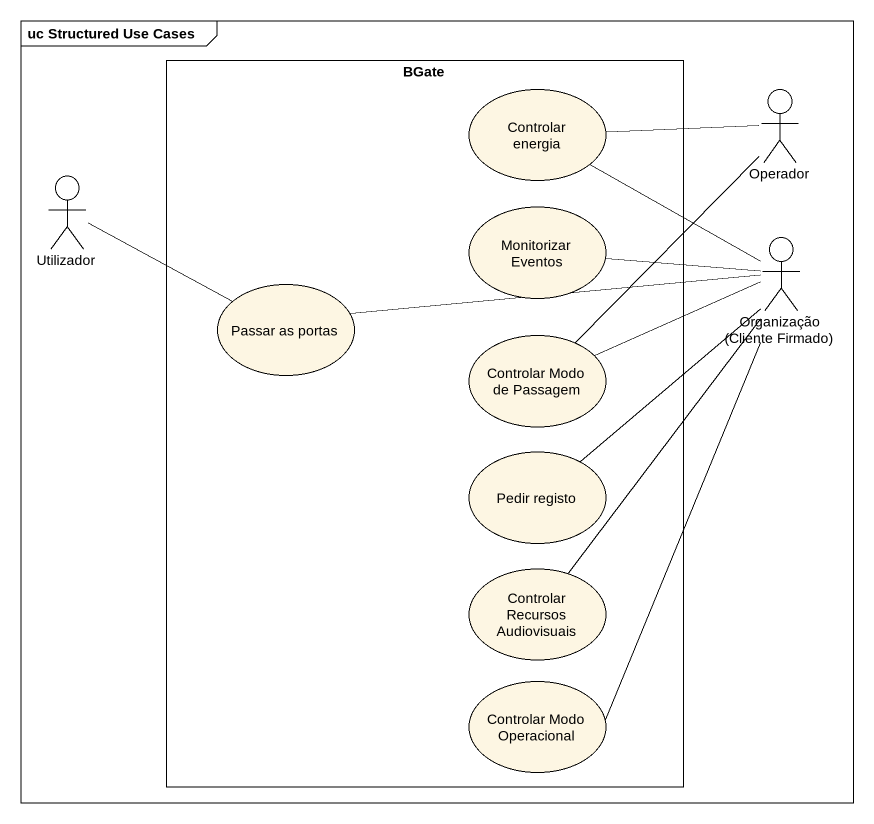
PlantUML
@startuml
mainframe uc Structured Use Cases
rectangle BGate {
  usecase "Controlar energia" as Controlar_energia
  usecase "Monitorizar Eventos" as Monitorizar_Eventos
  usecase "Passar as portas" as Passar_as_portas
  usecase "Controlar Modo de Passagem" as Controlar_Modo_de_Passagem
  usecase "Pedir registo" as Pedir_registo
  usecase "Controlar Recursos Audiovisuais" as Controlar_Recursos
  usecase "Controlar Modo Operacional" as Controlar_Modo_Operacional
}
actor Operador
actor Utilizador
actor "Organização (Cliente Firmado)" as Organização_Cliente_Firmado
Operador -left- Controlar_energia
Operador -- Controlar_Modo_de_Passagem
Utilizador -right- Passar_as_portas
Organização_Cliente_Firmado -up- Controlar_energia
Organização_Cliente_Firmado -left- Monitorizar_Eventos
Organização_Cliente_Firmado -left- Passar_as_portas
Organização_Cliente_Firmado -left- Controlar_Modo_de_Passagem
Organização_Cliente_Firmado -- Pedir_registo
Organização_Cliente_Firmado -- Controlar_Recursos
Organização_Cliente_Firmado -- Controlar_Modo_Operacional
@enduml
